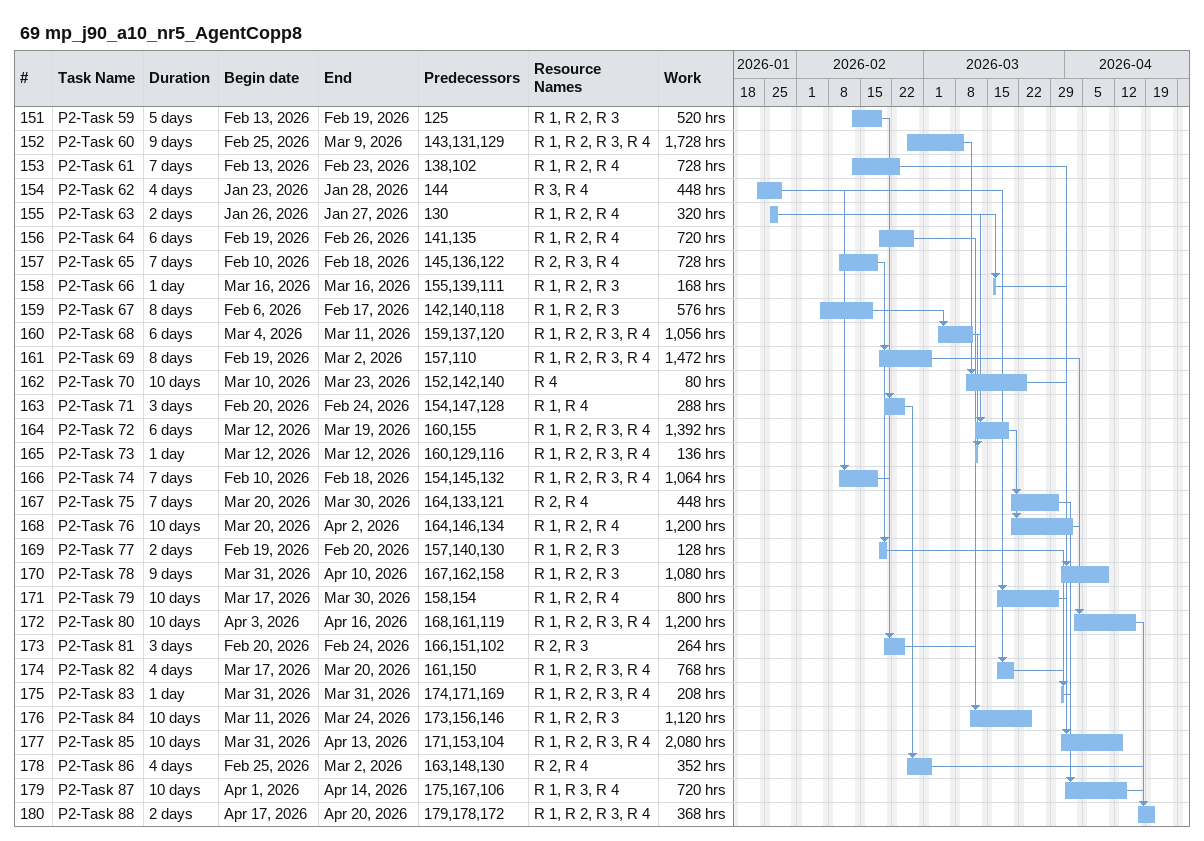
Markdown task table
69 mp_j90_a10_nr5_AgentCopp8

| ID | Task | Duration | Start | Finish | Predecessors | Resources | Work (h) |
|---|---|---|---|---|---|---|---|
| 151 | P2-Task 59 | 5d | 2026-02-13 | 2026-02-19 | 125 | R 1, R 2, R 3 | 520 |
| 152 | P2-Task 60 | 9d | 2026-02-25 | 2026-03-09 | 143, 131, 129 | R 1, R 2, R 3, R 4 | 1728 |
| 153 | P2-Task 61 | 7d | 2026-02-13 | 2026-02-23 | 138, 102 | R 1, R 2, R 4 | 728 |
| 154 | P2-Task 62 | 4d | 2026-01-23 | 2026-01-28 | 144 | R 3, R 4 | 448 |
| 155 | P2-Task 63 | 2d | 2026-01-26 | 2026-01-27 | 130 | R 1, R 2, R 4 | 320 |
| 156 | P2-Task 64 | 6d | 2026-02-19 | 2026-02-26 | 141, 135 | R 1, R 2, R 4 | 720 |
| 157 | P2-Task 65 | 7d | 2026-02-10 | 2026-02-18 | 145, 136, 122 | R 2, R 3, R 4 | 728 |
| 158 | P2-Task 66 | 1d | 2026-03-16 | 2026-03-16 | 155, 139, 111 | R 1, R 2, R 3 | 168 |
| 159 | P2-Task 67 | 8d | 2026-02-06 | 2026-02-17 | 142, 140, 118 | R 1, R 2, R 3 | 576 |
| 160 | P2-Task 68 | 6d | 2026-03-04 | 2026-03-11 | 159, 137, 120 | R 1, R 2, R 3, R 4 | 1056 |
| 161 | P2-Task 69 | 8d | 2026-02-19 | 2026-03-02 | 157, 110 | R 1, R 2, R 3, R 4 | 1472 |
| 162 | P2-Task 70 | 10d | 2026-03-10 | 2026-03-23 | 152, 142, 140 | R 4 | 80 |
| 163 | P2-Task 71 | 3d | 2026-02-20 | 2026-02-24 | 154, 147, 128 | R 1, R 4 | 288 |
| 164 | P2-Task 72 | 6d | 2026-03-12 | 2026-03-19 | 160, 155 | R 1, R 2, R 3, R 4 | 1392 |
| 165 | P2-Task 73 | 1d | 2026-03-12 | 2026-03-12 | 160, 129, 116 | R 1, R 2, R 3, R 4 | 136 |
| 166 | P2-Task 74 | 7d | 2026-02-10 | 2026-02-18 | 154, 145, 132 | R 1, R 2, R 3, R 4 | 1064 |
| 167 | P2-Task 75 | 7d | 2026-03-20 | 2026-03-30 | 164, 133, 121 | R 2, R 4 | 448 |
| 168 | P2-Task 76 | 10d | 2026-03-20 | 2026-04-02 | 164, 146, 134 | R 1, R 2, R 4 | 1200 |
| 169 | P2-Task 77 | 2d | 2026-02-19 | 2026-02-20 | 157, 140, 130 | R 1, R 2, R 3 | 128 |
| 170 | P2-Task 78 | 9d | 2026-03-31 | 2026-04-10 | 167, 162, 158 | R 1, R 2, R 3 | 1080 |
| 171 | P2-Task 79 | 10d | 2026-03-17 | 2026-03-30 | 158, 154 | R 1, R 2, R 4 | 800 |
| 172 | P2-Task 80 | 10d | 2026-04-03 | 2026-04-16 | 168, 161, 119 | R 1, R 2, R 3, R 4 | 1200 |
| 173 | P2-Task 81 | 3d | 2026-02-20 | 2026-02-24 | 166, 151, 102 | R 2, R 3 | 264 |
| 174 | P2-Task 82 | 4d | 2026-03-17 | 2026-03-20 | 161, 150 | R 1, R 2, R 3, R 4 | 768 |
| 175 | P2-Task 83 | 1d | 2026-03-31 | 2026-03-31 | 174, 171, 169 | R 1, R 2, R 3, R 4 | 208 |
| 176 | P2-Task 84 | 10d | 2026-03-11 | 2026-03-24 | 173, 156, 146 | R 1, R 2, R 3 | 1120 |
| 177 | P2-Task 85 | 10d | 2026-03-31 | 2026-04-13 | 171, 153, 104 | R 1, R 2, R 3, R 4 | 2080 |
| 178 | P2-Task 86 | 4d | 2026-02-25 | 2026-03-02 | 163, 148, 130 | R 2, R 4 | 352 |
| 179 | P2-Task 87 | 10d | 2026-04-01 | 2026-04-14 | 175, 167, 106 | R 1, R 3, R 4 | 720 |
| 180 | P2-Task 88 | 2d | 2026-04-17 | 2026-04-20 | 179, 178, 172 | R 1, R 2, R 3, R 4 | 368 |
